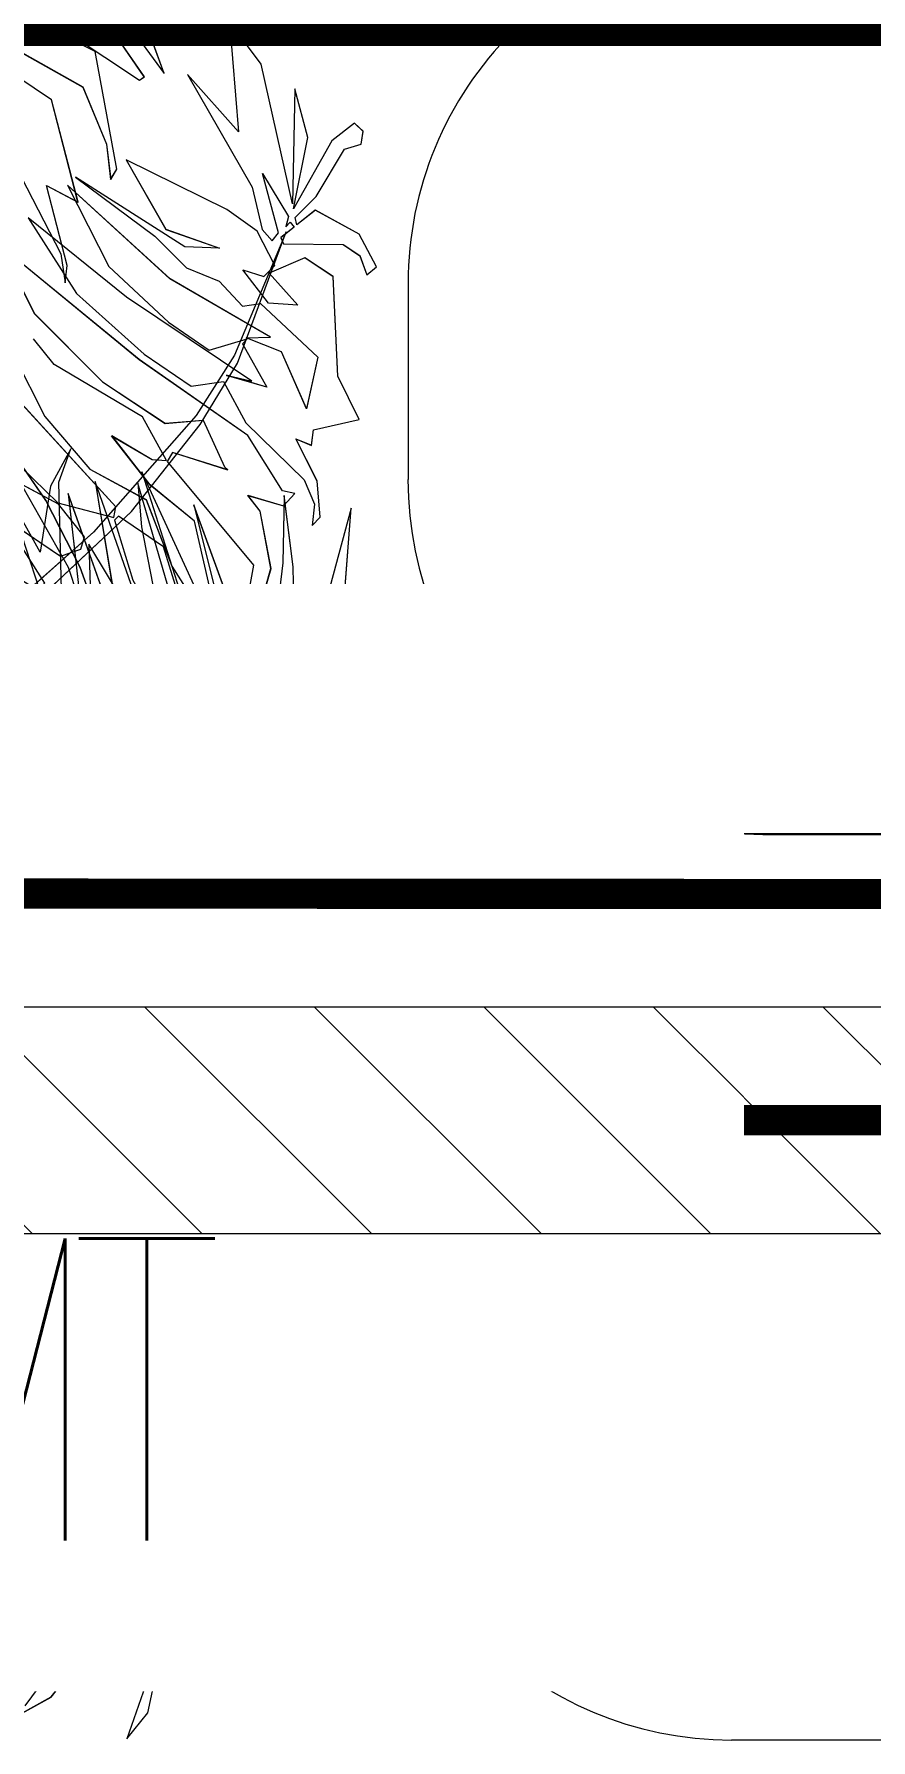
# Model space of a CAD drawing. Header units: millimetres. Extents: x -81374 to 485233, y -39075 to 157313.
# Drawn here: x 43591 to 44145, y 517 to 1646 of the extents above; entities that cross this region are included whole.
import ezdxf
from ezdxf.enums import TextEntityAlignment as Align

# ---------------------------------------------------------------- set-up
doc = ezdxf.new("R2010")
doc.units = ezdxf.units.MM
doc.linetypes.add('CENTER', pattern=[2, 1.25, -0.25, 0.25, -0.25])
doc.linetypes.add('HIDDEN', pattern=[0.375, 0.25, -0.125])
doc.layers.add('CB-AC CABLE TRAY', color=213, linetype='Continuous', lineweight=15)
doc.layers.add('G-IMPT', color=8, linetype='Continuous', lineweight=5)
for name, color, linetype in [('CEN', 252, 'CENTER'), ('CET color Black or White', 7, 'Continuous'), ('M-HVAC VRV PIPE', 152, 'Continuous'), ('M-HVAC-TEXT', 7, 'Continuous')]:
    doc.layers.add(name, color=color, linetype=linetype)
doc.styles.add('romans', font='stylu.ttf', dxfattribs={"height": 125})
doc.styles.get("Standard").update_dxf_attribs({"font": 'arial.ttf'})

# ---------------------------------------------------------------- blocks, each defined once
blk = doc.blocks.new('floor plan 1')
at = {"layer": 'G-IMPT', "color": 8, "ltscale": 500}
for p, q in [((14118.6, -39592.3), (12788.4, -39592.3)), ((14504.8, -39632.8), (14518.7, -39593)), ((14518.7, -39593), (14504.8, -39610.2)), ((14599.3, -39603.9), (14568.8, -39620.7)), ((14504.8, -39610.2), (14496, -39651.3)), ((14568.8, -39620.7), (14540.6, -39656.3)), ((14558.5, -39652.5), (14586.4, -39614.9)), ((14559.1, -39699.3), (14588.8, -39624.6)), ((14588.8, -39624.6), (14570.6, -39637.6)), ((14511.5, -39656.4), (14504.8, -39632.8)), ((14544, -39632.4), (14515.3, -39669.7)), ((14540.6, -39656.3), (14544, -39632.4)), ((14570.6, -39637.6), (14553.2, -39673.5)), ((14408.9, -39695.7), (14429.7, -39645.7)), ((14429.7, -39645.7), (14412.4, -39674.4)), ((14472.1, -39672.5), (14450.3, -39654.8)), ((14450.3, -39654.8), (14451.3, -39663.7)), ((14496, -39651.3), (14475.3, -39674.9)), ((14514, -39651.7), (14511.5, -39656.4)), ((14515.3, -39669.7), (14514, -39651.7)), ((14553.2, -39673.5), (14558.5, -39652.5)), ((14362.3, -39660.1), (14348.8, -39684.8)), ((14371, -39699.9), (14362.3, -39660.1)), ((14451.3, -39663.7), (14462.3, -39677.9)), ((14412.4, -39674.4), (14395.3, -39723.9)), ((14475.3, -39674.9), (14472.1, -39672.5)), ((14472.1, -39672.5), (14472.1, -39672.5)), ((14586.7, -39673.4), (14575.6, -39678.2)), ((14348.8, -39684.8), (14357.3, -39713.1)), ((14452.7, -39684.1), (14426.8, -39722.3)), ((14462.3, -39677.9), (14452.7, -39684.1)), ((14575.6, -39678.2), (14559.1, -39699.3)), ((14628.9, -39678), (14570, -39762.3)), ((14366, -39708.4), (14371, -39699.9)), ((14414.2, -39722.2), (14408.9, -39695.7)), ((14386, -39726.9), (14366, -39708.4)), ((14357.3, -39713.1), (14375.4, -39735.6)), ((14426.8, -39722.3), (14414.2, -39722.2)), ((14574.2, -39759.2), (14519.7, -39715.1)), ((14519.7, -39715.1), (14566.4, -39758.5)), ((14395.3, -39723.9), (14386, -39726.9)), ((14405.9, -39745.2), (14391.8, -39732.3)), ((14391.8, -39732.3), (14403.8, -39733.7)), ((14403.8, -39733.7), (14412.9, -39747.1)), ((14568.5, -39729), (14608, -39743.3)), ((14659.2, -39741.9), (14568.5, -39729)), ((14568.5, -39729), (14568.5, -39729)), ((14325.6, -39741.3), (14330.8, -39746.8)), ((14397.7, -39744.9), (14325.6, -39741.3)), ((14325.6, -39741.3), (14325.6, -39741.3)), ((14352.4, -39752.8), (14397.7, -39744.9)), ((14375.4, -39735.6), (14403.8, -39746.7)), ((14389.4, -39767.8), (14405.9, -39745.2)), ((14417.3, -39745.9), (14415.9, -39734.8)), ((14415.9, -39734.8), (14428.6, -39735.9)), ((14428.6, -39735.9), (14430.3, -39749.2)), ((14435.4, -39748.2), (14438.5, -39736.8)), ((14438.5, -39736.8), (14443.6, -39737.2)), ((14443.6, -39737.2), (14446.9, -39750.7)), ((14446.9, -39750.7), (14460.2, -39736.8)), ((14460.2, -39736.8), (14466.3, -39736.3)), ((14466.3, -39736.3), (14464.9, -39751.8)), ((14468.1, -39753), (14483.4, -39734.1)), ((14483.4, -39734.1), (14484.1, -39751.2)), ((14566.2, -39738.9), (14550.2, -39759.8)), ((14552.2, -39763.6), (14566.2, -39738.9)), ((14330.8, -39746.8), (14352.4, -39752.8)), ((14403.8, -39746.7), (14337.6, -39784.5)), ((14411, -39749.6), (14389.4, -39767.8)), ((14406.9, -39771), (14415.1, -39750.5)), ((14432.5, -39749.9), (14407.9, -39775.3)), ((14415.1, -39750.5), (14411, -39749.6)), ((14412.9, -39747.1), (14417.3, -39745.9)), ((14430.3, -39749.2), (14435.4, -39748.2)), ((14434.1, -39758.4), (14432.5, -39749.9)), ((14442.2, -39749.8), (14440, -39758.5)), ((14446, -39749.8), (14442.2, -39749.8)), ((14442.8, -39758.6), (14446, -39749.8)), ((14455, -39748.1), (14453.1, -39758.9)), ((14465.8, -39752.7), (14455, -39748.1)), ((14464.9, -39751.8), (14468.1, -39753)), ((14467.8, -39759.3), (14465.8, -39752.7)), ((14484.1, -39751.2), (14467.8, -39759.3)), ((14475.9, -39754), (14540.3, -39759.3)), ((14566.4, -39758.5), (14475.9, -39754)), ((14475.9, -39754), (14475.9, -39754)), ((14600.9, -39747.6), (14577.7, -39762.3)), ((14440, -39758.5), (14434.1, -39758.4)), ((14453.1, -39758.9), (14442.8, -39758.6)), ((14524.1, -39800.6), (14546.1, -39761.6)), ((14544.8, -39761.2), (14535.8, -39780.4)), ((14540.3, -39759.3), (14575.9, -39766.7)), ((14550.2, -39759.8), (14544.8, -39761.2)), ((14546.1, -39761.6), (14550.6, -39759.8)), ((14550.6, -39759.8), (14550.3, -39769.4)), ((14550.3, -39769.4), (14556.6, -39763.3)), ((14556.6, -39763.3), (14552.2, -39763.6)), ((14570, -39762.3), (14579.9, -39782)), ((14626.5, -39767.6), (14574.2, -39759.2)), ((14575.9, -39766.7), (14624.8, -39807.8)), ((14577.7, -39762.3), (14634.8, -39764.9)), ((14577.7, -39762.3), (14577.7, -39762.3)), ((14355.9, -39825.2), (14406.9, -39771)), ((14407.9, -39775.3), (14396.4, -39820.7)), ((14431.5, -39897.9), (14474, -39773.4)), ((14449.8, -39777.8), (14431.5, -39897.9)), ((14437.2, -39779.5), (14449.8, -39777.8)), ((14474, -39773.4), (14463.2, -39827.6)), ((14554.7, -39821.2), (14561.7, -39769.6)), ((14561.7, -39769.6), (14557, -39788.8)), ((14579.9, -39782), (14584.2, -39768.5)), ((14337.6, -39784.5), (14306.7, -39810.6)), ((14417, -39800.9), (14426, -39780.4)), ((14434.6, -39779.7), (14417.1, -39826)), ((14426, -39780.4), (14434.6, -39779.7)), ((14439.9, -39811.8), (14437.2, -39779.5)), ((14524.9, -39789.9), (14524.1, -39800.6)), ((14535.8, -39780.4), (14524.9, -39789.9)), ((14524.9, -39789.9), (14524.9, -39789.9)), ((14557, -39788.8), (14548.4, -39799.8)), ((14579.9, -39782), (14579.9, -39782)), ((14302.6, -39817.4), (14363.7, -39801.8)), ((14363.7, -39801.8), (14346.3, -39827.8)), ((14401, -39874.5), (14417, -39800.9)), ((14513.6, -39799.7), (14506.5, -39805.9)), ((14508.7, -39825.1), (14513.6, -39799.7)), ((14548.4, -39799.8), (14538.2, -39835.7)), ((14306.7, -39810.6), (14302.6, -39817.4)), ((14423.8, -39845.5), (14439.9, -39811.8)), ((14506.5, -39805.9), (14496.7, -39844.3)), ((14506.5, -39805.9), (14506.5, -39805.9)), ((14302.6, -39817.4), (14302.6, -39817.4)), ((14396.4, -39820.7), (14401, -39874.5)), ((14475.9, -39828.5), (14485.5, -39824.1)), ((14485.5, -39824.1), (14480, -39872.7)), ((14538.2, -39835.7), (14554.7, -39821.2)), ((14338, -39857.4), (14355.9, -39825.2)), ((14346.3, -39827.8), (14338, -39857.4)), ((14353.5, -39957.3), (14353.5, -39827.2)), ((14417.1, -39826), (14417.7, -39874.9)), ((14463.2, -39827.6), (14455.6, -39836.6)), ((14455.6, -39836.6), (14462.7, -39834.1)), ((14457.4, -39909.5), (14475.9, -39828.5)), ((14462.7, -39834.1), (14457.4, -39909.5)), ((14496.7, -39844.3), (14508.7, -39825.1)), ((14422.6, -39902.7), (14423.8, -39845.5)), ((14549.1, -39846.7), (14523, -39860.5)), ((14538.2, -39835.7), (14538.2, -39835.7)), ((14539.1, -39873.5), (14549.1, -39846.7)), ((14507.1, -39866.2), (14485.7, -39914)), ((14489.8, -39871), (14507.1, -39866.2)), ((14523, -39860.5), (14521.6, -39888.1)), ((14523, -39860.5), (14523, -39860.5)), ((14576.4, -39859.2), (14546.1, -39882.9)), ((14579.1, -39880.6), (14576.4, -39859.2)), ((14417.7, -39874.9), (14422.6, -39902.7)), ((14478.8, -39872.8), (14463.5, -39887.9)), ((14463.5, -39887.9), (14479.7, -39875.1)), ((14474.2, -39922.5), (14489.8, -39871)), ((14479.7, -39875.1), (14476.3, -39904.5)), ((14480, -39872.7), (14478.8, -39872.8)), ((14521.6, -39888.1), (14539.1, -39873.5)), ((14562.7, -39902.3), (14579.1, -39880.6)), ((14546.1, -39882.9), (14536.9, -39902.8)), ((14536.9, -39902.8), (14562.7, -39902.3)), ((14536.9, -39902.8), (14536.9, -39902.8)), ((14476.3, -39904.5), (14443.5, -39977.7)), ((14469.6, -39932.9), (14497, -39905.4)), ((14485.7, -39914), (14469.6, -39932.9)), ((14497, -39905.4), (14513.9, -39914)), ((14513.9, -39914), (14503, -39920.9)), ((14443.5, -39977.7), (14474.2, -39922.5)), ((14503, -39920.9), (14517.7, -39920.5)), ((14517.7, -39920.5), (14519.9, -39926.5)), ((14524.8, -39939.4), (14525.7, -39919.2)), ((14525.7, -39919.2), (14554.2, -39927.6)), ((14554.2, -39927.6), (14579.9, -39925.5)), ((14579.9, -39925.5), (14565.5, -39948.5)), ((14519.9, -39926.5), (14519.9, -39926.5)), ((14519.9, -39926.5), (14524.8, -39939.4)), ((14565.5, -39948.5), (14541.4, -39952.9)), ((14541.4, -39952.9), (14552.7, -39957.5)), ((14558.3, -39957.8), (14546.5, -39975.8)), ((14546.5, -39975.8), (14572.4, -39958.6)), ((14552.7, -39957.5), (14558.3, -39957.8)), ((14572.4, -39958.6), (14566, -39968.6)), ((14566, -39968.6), (14576.8, -39958.8)), ((14576.8, -39958.8), (14589.1, -39959.4)), ((14585.1, -39989), (14559.8, -40031.8)), ((14584.4, -40003.1), (14550.1, -40071.2)), ((14559.8, -40031.8), (14540.1, -40077.4)), ((14550.1, -40071.2), (14529.9, -40144.5)), ((14573.4, -40067.3), (14561.4, -40093.2)), ((14564.8, -40154.1), (14573.4, -40067.3)), ((14478.2, -40076.2), (14463.2, -40129.3)), ((14475.3, -40131.6), (14478.2, -40076.2)), ((14523.1, -40078), (14508.2, -40104.7)), ((14512, -40136), (14523.1, -40078)), ((14540.1, -40077.4), (14526.3, -40125.2)), ((14545.6, -40080.9), (14529.1, -40148.2)), ((14549.5, -40094.4), (14545.6, -40080.9)), ((14488, -40110.4), (14479.9, -40090.4)), ((14479.9, -40090.4), (14482.5, -40105.6)), ((14546.7, -40193.1), (14549.5, -40094.4)), ((14561.4, -40093.2), (14549.4, -40153.9)), ((14561.4, -40093.2), (14561.4, -40093.2)), ((14591.6, -40091.9), (14579.1, -40228.9)), ((14436.9, -40105.4), (14429.1, -40118.1)), ((14454.5, -40121.4), (14436.9, -40105.4)), ((14459.7, -40100.5), (14454.5, -40121.4)), ((14463.2, -40129.3), (14459.7, -40100.5)), ((14482.5, -40105.6), (14475.3, -40131.6)), ((14508.2, -40104.7), (14497.4, -40149.1)), ((14508.2, -40104.7), (14508.2, -40104.7)), ((14386.8, -40111.6), (14381.1, -40144.3)), ((14385.6, -40174.5), (14386.8, -40111.6)), ((14386.8, -40111.6), (14386.8, -40111.6)), ((14503.7, -40196.9), (14488, -40110.4)), ((14560.8, -40110.7), (14554.9, -40128.7)), ((14572.5, -40107.7), (14560.8, -40110.7)), ((14587.6, -40109.3), (14572.5, -40107.7)), ((14429.1, -40118.1), (14409.7, -40180.1)), ((14432.6, -40161.4), (14446.6, -40125.7)), ((14452.9, -40128.5), (14444.9, -40162.3)), ((14446.6, -40125.7), (14452.9, -40128.5)), ((14526.3, -40125.2), (14518.6, -40174.3)), ((14526.3, -40125.2), (14526.3, -40125.2)), ((14554.9, -40128.7), (14563.2, -40142.2)), ((14554.9, -40128.7), (14554.9, -40128.7)), ((14527, -40231.6), (14512, -40136)), ((14381.1, -40144.3), (14383.4, -40206.7)), ((14497.4, -40149.1), (14507.6, -40213.7)), ((14529.9, -40144.5), (14524.2, -40220.6)), ((14533.9, -40147.2), (14527.1, -40162.2)), ((14529.1, -40148.2), (14530.8, -40213.5)), ((14529.1, -40148.2), (14529.1, -40148.2)), ((14529.9, -40144.5), (14529.9, -40144.5)), ((14559.1, -40233.7), (14533.9, -40147.2)), ((14549.2, -40146.7), (14545.6, -40157.3)), ((14568, -40162.7), (14549.2, -40146.7)), ((14563.2, -40142.2), (14580.4, -40145.5)), ((14445.7, -40201.7), (14432.6, -40161.4)), ((14444.9, -40162.3), (14448.8, -40206.1)), ((14527.1, -40162.2), (14545.1, -40252)), ((14527.1, -40162.2), (14527.1, -40162.2)), ((14545.6, -40157.3), (14555.6, -40159.3)), ((14545.6, -40157.3), (14545.6, -40157.3)), ((14549.4, -40153.9), (14553.6, -40217)), ((14555.6, -40159.3), (14587.9, -40269.2)), ((14567.7, -40196.6), (14564.8, -40154.1)), ((14611.2, -40260.2), (14568, -40162.7)), ((14419, -40246.9), (14385.6, -40174.5)), ((14518.6, -40174.3), (14517.1, -40224.1)), ((14354.5, -40202.6), (14345.3, -40174.9)), ((14345.3, -40174.9), (14349.3, -40218.6)), ((14409.7, -40180.1), (14412.6, -40217)), ((14409.7, -40180.1), (14409.7, -40180.1)), ((14484.3, -40205.5), (14478.4, -40176.7)), ((14478.4, -40176.7), (14489.2, -40197.1)), ((14097.7, -40191.9), (12767.5, -40191.9)), ((12788.4, -40192.2), (14118.6, -40192.2)), ((14468.1, -40236.7), (14465.7, -40197)), ((14465.7, -40197), (14468.3, -40208.6)), ((14489.2, -40197.1), (14498.8, -40235.5)), ((14498.8, -40235.5), (14503.7, -40196.9)), ((14540.9, -40233.1), (14546.7, -40193.1)), ((14563.3, -40229.8), (14567.7, -40196.6)), ((14579.1, -40228.9), (14598.1, -40195.3)), ((14412.7, -40251), (14354.5, -40202.6)), ((14383.4, -40206.7), (14416.9, -40250.2)), ((14452, -40238.9), (14445.7, -40201.7)), ((14448.8, -40206.1), (14462.8, -40240.3)), ((14481.1, -40237.4), (14484.3, -40205.5)), ((14349.3, -40218.6), (14393.9, -40254.9)), ((14349.3, -40218.6), (14349.3, -40218.6)), ((14412.6, -40217), (14433.8, -40244.2)), ((14468.3, -40208.6), (14481.1, -40237.4)), ((14493.1, -40214.5), (14489.6, -40235.8)), ((14510.5, -40237.3), (14493.1, -40214.5)), ((14493.1, -40214.5), (14493.1, -40214.5)), ((14507.6, -40213.7), (14527, -40231.6)), ((14530.8, -40213.5), (14540.9, -40233.1)), ((14553.6, -40217), (14563.3, -40229.8)), ((14517.1, -40224.1), (14521.9, -40273.5)), ((14524.2, -40220.6), (14533.6, -40296.3)), ((14554, -40224.6), (14537.2, -40232.9)), ((14765.1, -40221.6), (14545.4, -40232.8)), ((14566.3, -40231.8), (14554, -40224.6)), ((14579.1, -40228.9), (14579.1, -40228.9)), ((14433.8, -40244.2), (14435.3, -40238.7)), ((14435.3, -40238.7), (14447.4, -40241.7)), ((14447.4, -40241.7), (14447.8, -40282)), ((14448.4, -40241.1), (14452, -40238.9)), ((14458.2, -40268.2), (14448.4, -40241.1)), ((14462.8, -40240.3), (14468.1, -40236.7)), ((14464.3, -40238.6), (14468.4, -40277.3)), ((14484.3, -40268.1), (14464.3, -40238.6)), ((14464.3, -40238.6), (14464.3, -40238.6)), ((14481.7, -40240.1), (14485.9, -40271.4)), ((14500.6, -40262.4), (14481.7, -40240.1)), ((14481.7, -40240.1), (14481.7, -40240.1)), ((14489.6, -40235.8), (14506.5, -40276.9)), ((14497.3, -40237.1), (14504.9, -40269.1)), ((14520.9, -40261.9), (14497.3, -40237.1)), ((14497.3, -40237.1), (14497.3, -40237.1)), ((14533, -40254.4), (14510.5, -40237.3)), ((14526, -40232.6), (14530.3, -40276.4)), ((14543.7, -40264.8), (14526, -40232.6)), ((14526, -40232.6), (14526, -40232.6)), ((14537.2, -40232.9), (14532, -40240.5)), ((14532, -40240.5), (14532.6, -40251.8)), ((14532, -40240.5), (14532, -40240.5)), ((14568, -40280), (14541.6, -40233.6)), ((14541.6, -40233.6), (14548.5, -40282.5)), ((14545.4, -40232.8), (14720.2, -40233.8)), ((14545.4, -40232.8), (14545.4, -40232.8)), ((14594.9, -40334.2), (14559.1, -40233.7)), ((14563.8, -40232.6), (14560.3, -40234.5)), ((14560.3, -40234.5), (14570.8, -40274.8)), ((14560.3, -40234.5), (14560.3, -40234.5)), ((14587.1, -40271.7), (14563.8, -40232.6)), ((14575.5, -40250), (14566.3, -40231.8)), ((14370.4, -40407.8), (14412.7, -40251)), ((14419.1, -40251.3), (14407.2, -40291.7)), ((14416.9, -40250.2), (14419, -40246.9)), ((14426.4, -40281.9), (14419.1, -40251.3)), ((14437, -40249.9), (14429.7, -40287)), ((14441.4, -40277.4), (14437, -40249.9)), ((14467.5, -40244.2), (14463.2, -40281.9)), ((14480.2, -40298.8), (14467.5, -40244.2)), ((14467.5, -40244.2), (14467.5, -40244.2)), ((14532.6, -40251.8), (14539, -40266.9)), ((14545.1, -40252), (14566.3, -40305.2)), ((14575.2, -40262.4), (14575.5, -40250)), ((14384, -40258.1), (14351.1, -40284.4)), ((14368.8, -40279.4), (14400.9, -40260.7)), ((14405.6, -40264.5), (14374.5, -40353.2)), ((14393.9, -40254.9), (14384, -40258.1)), ((14400.9, -40260.7), (14405.6, -40264.5)), ((14525.3, -40337.9), (14500.6, -40262.4)), ((14550.5, -40354.7), (14520.9, -40261.9)), ((14525.9, -40266.9), (14533, -40254.4)), ((14548.5, -40282.5), (14543.7, -40264.8)), ((14569.8, -40269.1), (14575.2, -40262.4)), ((14464.7, -40306.6), (14458.2, -40268.2)), ((14509.1, -40395.5), (14484.3, -40268.1)), ((14485.9, -40271.4), (14539.8, -40425.5)), ((14504.9, -40269.1), (14557.7, -40417.4)), ((14521.9, -40273.5), (14532.8, -40322)), ((14554.6, -40306.5), (14525.9, -40266.9)), ((14539, -40266.9), (14553.8, -40276.6)), ((14553.8, -40276.6), (14569.8, -40269.1)), ((14570.8, -40274.8), (14591.7, -40324.8)), ((14351.1, -40284.4), (14372.1, -40289)), ((14372.1, -40289), (14368.8, -40279.4)), ((14415.6, -40371.6), (14426.4, -40281.9)), ((14429.7, -40287), (14474.5, -40409.9)), ((14429.7, -40287), (14429.7, -40287)), ((14474.5, -40409.9), (14441.4, -40277.4)), ((14447.8, -40282), (14460, -40326)), ((14463.2, -40281.9), (14477.3, -40327.1)), ((14468.4, -40277.3), (14511.5, -40424.4)), ((14506.5, -40276.9), (14518.5, -40341.8)), ((14530.3, -40276.4), (14562, -40353.6)), ((14576.9, -40354.3), (14568, -40280)), ((14407.2, -40291.7), (14408.7, -40369)), ((14407.2, -40291.7), (14407.2, -40291.7)), ((14533.6, -40296.3), (14557.5, -40368.6)), ((14561.5, -40296.1), (14557.8, -40317.1)), ((14575.9, -40292.4), (14561.5, -40296.1)), ((14561.5, -40296.1), (14561.5, -40296.1)), ((14590.9, -40294), (14575.9, -40292.4)), ((14477.9, -40334.8), (14464.7, -40306.6)), ((14501.7, -40336.9), (14480.2, -40298.8)), ((14573, -40356.8), (14554.6, -40306.5)), ((14566.3, -40305.2), (14594.1, -40338.4)), ((14477.3, -40327.1), (14455.5, -40318.4)), ((14455.5, -40318.4), (14474.1, -40399.3)), ((14617.5, -40310.1), (14515.6, -40405.6)), ((14540.8, -40391.9), (14629.7, -40313)), ((14557.8, -40317.1), (14568.7, -40327.7)), ((14442, -40331.3), (14432.9, -40334.5)), ((14434.9, -40370.1), (14442, -40331.3)), ((14460, -40326), (14508.8, -40432)), ((14532.8, -40322), (14549.7, -40368.7)), ((14543.9, -40384.1), (14542.1, -40329.2)), ((14542.1, -40329.2), (14573, -40356.8)), ((14568.7, -40327.7), (14584.1, -40329.8)), ((14432.9, -40334.5), (14423.4, -40368)), ((14473.3, -40344.7), (14482.6, -40343.9)), ((14508.8, -40432), (14477.9, -40334.8)), ((14482.6, -40343.9), (14494.5, -40382.2)), ((14512.4, -40341.2), (14501.7, -40336.9)), ((14504.5, -40341.9), (14512.4, -40341.2)), ((14514.9, -40360.3), (14504.5, -40341.9)), ((14518.5, -40341.8), (14543.9, -40384.1)), ((14539.8, -40425.5), (14525.3, -40337.9)), ((14374.5, -40353.2), (14370.4, -40407.8)), ((14488.9, -40369.4), (14473.3, -40344.7)), ((14557.7, -40417.4), (14550.5, -40354.7)), ((14562, -40353.6), (14563.7, -40425)), ((14577.2, -40353.2), (14573, -40358.3)), ((14597, -40416), (14576.9, -40354.3)), ((14614.6, -40377.2), (14577.2, -40353.2)), ((14527, -40400), (14514.9, -40360.3)), ((14573, -40358.3), (14596.9, -40395.7)), ((14408.7, -40369), (14414.7, -40416.1)), ((14414.7, -40416.1), (14415.6, -40371.6)), ((14423.4, -40368), (14430.6, -40405.9)), ((14492, -40438.7), (14434.9, -40370.1)), ((14506, -40413.5), (14488.9, -40369.4)), ((14562.7, -40376), (14549.2, -40380.8)), ((14549.7, -40368.7), (14572.4, -40413)), ((14557.5, -40368.6), (14595, -40434.9)), ((14614.5, -40411.1), (14562.7, -40376)), ((14494.5, -40382.2), (14524.3, -40402.7)), ((14549.2, -40380.8), (14546.8, -40388.9)), ((14546.8, -40388.9), (14564.1, -40410.6)), ((14546.8, -40388.9), (14546.8, -40388.9)), ((14569.4, -40422.4), (14576.1, -40378.8)), ((14576.1, -40378.8), (14597, -40416)), ((14396.2, -40396.5), (14390.9, -40402)), ((14394.5, -40410.5), (14396.2, -40396.5)), ((14472.9, -40469.3), (14540.8, -40391.9)), ((14474.1, -40399.3), (14503.4, -40423.2)), ((14511.5, -40424.4), (14509.1, -40395.5)), ((14524.3, -40402.7), (14527, -40400)), ((14390.9, -40402), (14392.8, -40425.8)), ((14401.5, -40426.6), (14394.5, -40410.5)), ((14415.1, -40409.5), (14407.5, -40417.5)), ((14438.7, -40416.3), (14415.1, -40409.5)), ((14430.6, -40405.9), (14438.7, -40416.3)), ((14515.6, -40405.6), (14470.3, -40463.2)), ((14527.3, -40401.8), (14526.1, -40408.8)), ((14526.1, -40408.8), (14609.3, -40499.7)), ((14564.5, -40411.4), (14527.3, -40401.8)), ((14564.1, -40410.6), (14608.6, -40434.4)), ((14597.1, -40443.2), (14564.5, -40411.4)), ((14407.5, -40417.5), (14415.8, -40419.3)), ((14407.5, -40417.5), (14407.5, -40417.5)), ((14415.8, -40419.3), (14438.6, -40456)), ((14543.2, -40433.7), (14506, -40413.5)), ((14555.8, -40447.1), (14569.4, -40422.4)), ((14572.4, -40413), (14600.4, -40454.1)), ((14332.6, -40556.9), (14332.6, -40426.9)), ((14392.8, -40425.8), (14407, -40453.7)), ((14440.1, -40464.3), (14401.5, -40426.6)), ((14454.2, -40435.2), (14451.9, -40433.1)), ((14451.9, -40433.1), (14488.5, -40444.7)), ((14503.4, -40423.2), (14528.9, -40455.8)), ((14573, -40468.6), (14543.2, -40433.7)), ((14563.7, -40425), (14555.8, -40447.1)), ((14468.2, -40466.2), (14454.2, -40435.2)), ((14488.5, -40444.7), (14492, -40438.7)), ((14502, -40440.1), (14492.6, -40439.4)), ((14492.6, -40439.4), (14508.4, -40468.4)), ((14528.9, -40455.8), (14502, -40440.1)), ((14396.5, -40449.4), (14395.3, -40459.7)), ((14407, -40453.7), (14396.5, -40449.4)), ((14438.6, -40456), (14510.7, -40506.2)), ((14395.3, -40459.7), (14364.9, -40466.5)), ((14364.9, -40466.5), (14379.1, -40495.2)), ((14364.9, -40466.5), (14364.9, -40466.5)), ((14454.9, -40491.8), (14440.1, -40464.3)), ((14470.3, -40463.2), (14445.5, -40503.8)), ((14493.4, -40464), (14468.2, -40466.2)), ((14534.8, -40491.6), (14493.4, -40464)), ((14392.4, -40507.9), (14399.9, -40473.7)), ((14399.9, -40473.7), (14416.4, -40511.4)), ((14447.6, -40509.2), (14472.9, -40469.3)), ((14508.4, -40468.4), (14566.9, -40503.1)), ((14593.2, -40508.4), (14573, -40468.6)), ((14442.2, -40516.8), (14426.1, -40488)), ((14426.1, -40488), (14452.9, -40495.8)), ((14476.3, -40488.7), (14454.9, -40491.8)), ((14507.4, -40509.9), (14476.3, -40488.7)), ((14379.1, -40495.2), (14382.2, -40561.1)), ((14452.9, -40495.8), (14436, -40491.9)), ((14436, -40491.9), (14519.1, -40547.6)), ((14579.9, -40536.6), (14534.8, -40491.6)), ((14430.4, -40543.4), (14392.4, -40507.9)), ((14445.5, -40503.8), (14413.3, -40590.8)), ((14413.3, -40590.8), (14447.6, -40509.2)), ((14416.4, -40511.4), (14439.9, -40520.6)), ((14464.2, -40512.5), (14439.1, -40520)), ((14491.3, -40531), (14464.2, -40512.5)), ((14552.2, -40550.1), (14507.4, -40509.9)), ((14510.7, -40506.2), (14589.9, -40571.2)), ((14566.9, -40503.1), (14580.6, -40520.1)), ((14439.9, -40520.6), (14423.8, -40521.2)), ((14423.8, -40521.2), (14490.3, -40559.8)), ((14439.1, -40520), (14442.2, -40516.8)), ((14530.6, -40567.9), (14491.3, -40531)), ((14424.5, -40563.5), (14405.7, -40542.3)), ((14405.7, -40542.3), (14425.1, -40543.6)), ((14425.1, -40543.6), (14442.1, -40565.6)), ((14442.3, -40541.6), (14430.4, -40543.4)), ((14457.6, -40558.2), (14442.3, -40541.6)), ((14608.2, -40592.7), (14579.9, -40536.6)), ((14479.4, -40567), (14457.6, -40558.2)), ((14519.1, -40547.6), (14584.2, -40600.2)), ((14584.2, -40600.2), (14552.2, -40550.1)), ((14559.7, -40557.1), (14558.3, -40568.5)), ((14562.4, -40576.3), (14559.7, -40557.1)), ((14559.7, -40557.1), (14559.7, -40557.1)), ((14360, -40562.4), (14353.6, -40567.7)), ((14353.6, -40567.7), (14365.1, -40589.4)), ((14353.6, -40567.7), (14353.6, -40567.7)), ((14364.5, -40575), (14360, -40562.4)), ((14382.2, -40561.1), (14400.9, -40573.7)), ((14400.9, -40573.7), (14424.5, -40563.5)), ((14428.2, -40561.3), (14420.8, -40568.5)), ((14420.8, -40568.5), (14432.6, -40591.2)), ((14442.1, -40565.6), (14428.2, -40561.3)), ((14500.3, -40587.9), (14479.4, -40567)), ((14490.3, -40559.8), (14558.1, -40621.8)), ((14558.1, -40621.8), (14530.6, -40567.9)), ((14558.3, -40568.5), (14571.9, -40621.6)), ((14375.5, -40582.5), (14364.5, -40575)), ((14493, -40592.5), (14457.4, -40580.1)), ((14457.4, -40580.1), (14480.4, -40581)), ((14480.4, -40581), (14552.7, -40627.1)), ((14588.7, -40627.2), (14562.4, -40576.3)), ((14365.1, -40589.4), (14394.1, -40605.1)), ((14415.1, -40582.9), (14375.5, -40582.5)), ((14408, -40594), (14416.9, -40586.9)), ((14416.9, -40586.9), (14415.1, -40582.9)), ((14422.5, -40584.8), (14418.5, -40590.2)), ((14418.5, -40590.2), (14429, -40629.5)), ((14429.1, -40592.4), (14422.5, -40584.8)), ((14432.6, -40591.2), (14452.5, -40605.7)), ((14552.7, -40627.1), (14500.3, -40587.9)), ((14407.3, -40600.4), (14393.5, -40614.2)), ((14394.1, -40605.1), (14406.3, -40595.4)), ((14406.3, -40595.4), (14407.3, -40600.4)), ((14410.6, -40597.2), (14408, -40594)), ((14413.5, -40594.2), (14410.6, -40597.2)), ((14411.7, -40601), (14413.5, -40594.2)), ((14429, -40629.5), (14411.7, -40601)), ((14435.9, -40620.4), (14429.1, -40592.4)), ((14519.2, -40638.6), (14493, -40592.5)), ((14393.5, -40614.2), (14374.8, -40645.5)), ((14383.2, -40651.1), (14408.5, -40606.1)), ((14408.5, -40606.1), (14398.9, -40653.4)), ((14407.6, -40685.6), (14409.1, -40609.5)), ((14409.1, -40609.5), (14429.9, -40701.8)), ((14452.5, -40605.7), (14519.2, -40638.6)), ((14571.9, -40621.6), (14551.2, -40610.4)), ((14551.2, -40610.4), (14568.6, -40678.3)), ((14478.6, -40695), (14435.9, -40620.4)), ((14529.5, -40625.6), (14525.4, -40632.3)), ((14532.3, -40649), (14529.5, -40625.6)), ((14525.4, -40632.3), (14539.8, -40710.2)), ((14363.7, -40648.8), (14362.4, -40657.4)), ((14374.8, -40645.5), (14363.7, -40648.8)), ((14362.4, -40657.4), (14368.1, -40662.8)), ((14368.1, -40662.8), (14383.2, -40651.1)), ((14398.9, -40653.4), (14407.6, -40685.6)), ((14450.9, -40729.8), (14444.8, -40657)), ((14444.8, -40657), (14478.6, -40695)), ((14547.9, -40686.7), (14532.3, -40649)), ((14568.6, -40678.3), (14603.9, -40701.8)), ((14510.3, -40691.3), (14507.3, -40693.4)), ((14507.3, -40693.4), (14533.4, -40731.4)), ((14579.3, -40736.9), (14510.3, -40691.3)), ((14607.3, -40720.1), (14547.9, -40686.7)), ((14429.9, -40701.8), (14450.9, -40729.8)), ((14494, -40695.7), (14509.5, -40737.6)), ((14520.8, -40732.1), (14494, -40695.7)), ((14494, -40695.7), (14494, -40695.7)), ((14539.8, -40710.2), (14594.2, -40737.1))]:
    blk.add_line(p, q, dxfattribs=at)
for centre, radius, start, end in [((14118.6, -39827.2), 235, 0, 90), ((14118.6, -39957.3), 234.9, 270, 0), ((14317, -40518.3), 500, 0, 90), ((14097.7, -40426.9), 235, 0, 90), ((14097.7, -40556.9), 234.9, 270, 0)]:
    blk.add_arc(centre, radius, start, end, dxfattribs=at)
for rotation, p in [(359.9992, (39680.6, -4989.6, 0)), (359.9992, (35886.7, -10139.3, 0)), (270.0008, (28873.3, -20643.5, 0)), (359.9992, (11975.3, -26935.4, 0)), (359.9992, (15267.6, -26935.4, 0)), (359.9992, (26686.3, -26987.7, 0)), (270.0008, (15861.1, -28615, 0)), (89.9992, (23697.8, -33300.6, 0)), (89.9992, (23597.9, -35337.7, 0)), (89.9992, (23597.9, -37388.3, 0)), (359.9992, (13750.4, -37781.5, 0)), (89.9992, (23697.8, -40746.8, 0)), (89.9992, (23597.8, -44302.5, 0)), (89.9992, (23597.8, -46399.1, 0)), (89.9992, (23697.8, -48339.8, 0)), (89.9992, (23697.8, -54280, 0)), (359.9992, (27418.1, -55702.4, 0)), (89.9992, (9671.9, -65856.5, 0)), (359.9992, (4684.1, -67403.4, 0)), (359.9992, (8737.2, -67403.4, 0))]:
    blk.add_attdef('PARTITIONTYPE', text='', height=200, rotation=rotation, dxfattribs=at).set_placement(p, align=Align.MIDDLE_CENTER)
blk = doc.blocks.new('*U163')
at = {"layer": 'CB-AC CABLE TRAY', "true_color": 0xa953a0}
h = blk.add_hatch(dxfattribs=at)
h.set_pattern_fill('ANSI31', color=215, scale=25)
h.set_pattern_definition([(45, (-901196.195, 1102758.81), (-56.1266008, 56.1266008), [])])
h.paths.add_polyline_path([(-88704.9, -150.4), (-88704.9, -0.4), (-85131.9, -0.4), (-85131.9, -150.4)])
at = {"layer": 'CB-AC CABLE TRAY', "color": 215, "true_color": 0xa953a0}
blk.add_lwpolyline([(-88704.9, -150.4), (-88704.9, -0.4), (-85131.9, -0.4), (-85131.9, -150.4)], close=True, dxfattribs=at)

msp = doc.modelspace()

# ---------------------------------------------------------------- linework, layer by layer
at = {"layer": 'CEN', "color": 11, "linetype": 'HIDDEN', "lineweight": 0, "ltscale": 1500, "const_width": 50}
msp.add_lwpolyline([(42934.6, 1663.5), (48662.8, 1663.5)], dxfattribs=at)
at = {"layer": 'CET color Black or White', "color": 8, "linetype": 'Continuous', "lineweight": 18}
for points in [[(43563.5, 1644.7), (43622.9, 1611.4), (43638.5, 1573.6), (43641.4, 1550.2), (43645.4, 1556.9), (43631, 1634.8), (43576.6, 1661.7)], [(43591.5, 1661.5), (43660.5, 1615.9), (43663.6, 1618), (43637.4, 1656)], [(43650, 1656.7), (43676.8, 1620.3), (43676.8, 1620.3), (43661.4, 1662.2)], [(43553.3, 1234.7), (43655.2, 1330.2), (43700.5, 1387.8), (43725.3, 1428.4), (43757.5, 1515.5), (43723.2, 1433.8), (43697.9, 1393.9), (43630, 1316.5), (43541.1, 1237.7)], [(43577.6, 1433), (43597.8, 1393.2), (43627.6, 1358.3), (43664.8, 1338.2), (43681.9, 1294), (43697.5, 1269.3), (43688.2, 1268.5), (43676.3, 1306.8), (43646.5, 1327.3), (43643.8, 1324.6), (43655.9, 1284.9), (43666.3, 1266.5), (43658.4, 1265.8), (43669.1, 1261.6), (43690.6, 1223.5), (43703.3, 1168.9), (43703.3, 1168.9), (43707.6, 1206.5), (43693.5, 1251.8), (43715.3, 1243), (43696.7, 1323.9), (43667.4, 1347.9), (43642, 1380.5), (43668.8, 1364.7), (43678.3, 1364), (43662.4, 1393), (43603.9, 1427.7), (43590.2, 1444.7)], [(43573.7, 1367.8), (43606.3, 1336), (43643.5, 1326.4), (43644.7, 1333.4), (43561.5, 1424.3)], [(43585.8, 913.6), (43611, 956.4), (43630.7, 1002.1), (43644.5, 1049.8), (43644.5, 1049.8), (43652.2, 1099), (43653.7, 1148.7), (43648.9, 1198.1), (43638, 1246.6), (43621.1, 1293.4), (43598.4, 1337.7), (43570.4, 1378.7)], [(43586.4, 927.7), (43620.7, 995.8), (43640.9, 1069.1), (43640.9, 1069.1), (43646.6, 1145.3), (43637.2, 1220.9), (43613.3, 1293.2), (43575.8, 1359.5)], [(43583.7, 1196.3), (43607, 1157.2), (43610.5, 1159.1), (43610.5, 1159.1), (43600, 1199.4), (43579.1, 1249.4)], [(43405.7, 1146.3), (43625.4, 1157.4), (43625.4, 1157.4), (43450.6, 1158.4)], [(43571.5, 528.5), (43602, 545.4), (43630.2, 580.9), (43626.9, 557), (43655.5, 594.3), (43656.8, 576.4), (43659.3, 581), (43666, 557.4), (43652.1, 517.6), (43666, 534.8), (43674.8, 575.9), (43695.5, 599.5), (43698.7, 597.1), (43698.8, 597.1), (43720.5, 579.4), (43719.5, 588.4), (43708.5, 602.5), (43718.1, 608.7), (43744, 646.9), (43756.6, 646.8), (43761.9, 620.3), (43741.1, 570.3), (43758.5, 599), (43775.5, 648.6), (43784.8, 651.5), (43804.8, 633), (43799.8, 624.5), (43808.5, 584.7), (43822, 609.4), (43813.5, 637.7), (43795.4, 660.2), (43767, 671.3), (43833.2, 709.1), (43864.2, 735.2), (43868.2, 742.1), (43868.2, 742.1), (43807.1, 726.4), (43824.5, 752.5), (43832.8, 782), (43814.9, 749.9), (43763.9, 695.7), (43755.7, 675.1), (43759.8, 674.2), (43781.4, 692.4), (43764.9, 669.9), (43779, 656.9), (43767, 658.3), (43757.9, 671.8), (43753.5, 670.6), (43754.9, 659.4), (43742.2, 660.5), (43740.5, 673.8), (43735.4, 672.8), (43732.3, 661.4), (43727.2, 661.8), (43723.9, 675.4), (43710.6, 661.4), (43704.5, 660.9), (43705.9, 676.4), (43702.7, 677.6), (43687.4, 658.8), (43686.7, 675.8), (43703, 683.9), (43705, 677.3), (43715.8, 672.7), (43717.7, 683.5), (43728, 683.2), (43724.8, 674.4), (43728.6, 674.4), (43730.8, 683.2), (43736.7, 683), (43738.3, 674.5), (43762.9, 699.9), (43774.4, 745.3), (43769.8, 799.1), (43753.8, 725.5), (43744.8, 705), (43736.2, 704.4), (43753.7, 750.7), (43753.1, 799.6), (43748.2, 827.4), (43747, 770.1), (43730.9, 736.4), (43733.6, 704.2), (43721, 702.4), (43739.3, 822.6), (43696.8, 698.1), (43707.6, 752.2), (43715.2, 761.2), (43708.1, 758.8), (43713.4, 834.2), (43694.9, 753.1), (43685.3, 748.7), (43690.8, 797.3), (43692, 797.5), (43707.3, 812.5), (43691.1, 799.8), (43694.5, 829.1), (43727.3, 902.3), (43696.6, 847.2), (43681, 795.6), (43663.7, 790.8), (43685.1, 838.6), (43701.2, 857.5), (43673.8, 830), (43656.9, 838.6), (43667.8, 845.5), (43653.1, 845.1), (43650.9, 851.2), (43650.9, 851.2), (43646, 864), (43645.1, 843.8), (43616.6, 852.2), (43590.9, 850.1), (43605.3, 873.1), (43629.4, 877.5), (43618.1, 882.2), (43612.5, 882.5), (43624.3, 900.4), (43598.4, 883.2), (43604.8, 893.2), (43594, 883.4), (43581.7, 884.1)], [(43544.3, 692.2), (43596.6, 683.8), (43651.1, 639.7), (43604.4, 683.1), (43694.9, 678.7), (43694.9, 678.7), (43630.5, 683.9), (43594.9, 691.3), (43546, 732.4)], [(43584.1, 598), (43595.2, 602.8), (43611.7, 623.9), (43582, 549.2), (43600.2, 562.2), (43617.6, 598.1), (43612.3, 577.1), (43584.4, 539.5)]]:
    msp.add_lwpolyline(points, dxfattribs=at)
for points in [[(43817.2, 1492.3), (43805.7, 1514), (43776.8, 1529.8), (43764.5, 1520), (43763.5, 1525), (43777.3, 1538.9), (43796, 1570.2), (43807.1, 1573.5), (43808.4, 1582.1), (43802.7, 1587.5), (43787.6, 1575.7), (43762.3, 1530.7), (43771.9, 1578), (43763.2, 1610.2), (43761.7, 1534.1), (43740.9, 1626.4), (43719.9, 1654.4), (43726, 1581.6), (43692.2, 1619.6), (43734.9, 1545), (43741.7, 1517), (43748.3, 1509.4), (43752.3, 1514.8), (43741.8, 1554.1), (43759.1, 1525.6), (43757.3, 1518.9), (43760.2, 1521.8), (43762.8, 1518.6), (43753.9, 1511.6), (43755.7, 1507.6), (43795.3, 1507.1), (43806.3, 1499.7), (43810.8, 1487), (43817.2, 1492.3)], [(43611.1, 1481.7), (43612.5, 1493.1), (43598.9, 1546.2), (43619.7, 1535), (43602.2, 1602.9), (43566.9, 1626.4), (43554.1, 1628), (43552.8, 1620.9), (43579.8, 1586.6), (43546.4, 1620.8), (43536.3, 1604.8), (43550, 1583.3), (43582.1, 1551.9), (43608.4, 1501), (43611.1, 1481.7)], [(43805.9, 1391.1), (43791.7, 1419.8), (43788.6, 1485.8), (43769.9, 1498.3), (43746.3, 1488.1), (43765.1, 1466.9), (43745.7, 1468.2), (43728.7, 1490.2), (43742.6, 1485.9), (43750, 1493.1), (43738.2, 1515.9), (43718.3, 1530.3), (43651.6, 1563.2), (43677.8, 1517.2), (43713.4, 1504.7), (43690.4, 1505.6), (43618.1, 1551.7), (43670.5, 1512.5), (43691.4, 1491.6), (43713.2, 1482.8), (43728.5, 1466.3), (43740.4, 1468.1), (43778.4, 1432.5), (43770.9, 1398.4), (43754.4, 1436), (43731, 1445.2), (43747, 1445.8), (43680.6, 1484.4), (43612.7, 1546.4), (43640.2, 1492.5), (43679.5, 1455.6), (43706.6, 1437.1), (43731.7, 1444.6), (43728.6, 1441.4), (43744.7, 1412.6), (43717.9, 1420.5), (43734.8, 1416.6), (43651.7, 1472.2), (43586.6, 1524.8), (43618.6, 1474.7), (43663.4, 1434.5), (43694.5, 1413.3), (43715.9, 1416.4), (43730.7, 1388.9), (43769.3, 1351.2), (43776.3, 1335.1), (43774.6, 1321.1), (43779.9, 1326.6), (43778, 1350.5), (43763.8, 1378.3), (43774.3, 1374.1), (43775.6, 1384.3), (43805.9, 1391.1)], [(43763.3, 1342.1), (43755, 1343.9), (43732.2, 1380.6), (43660.1, 1430.9), (43580.9, 1495.8), (43562.6, 1517.3), (43590.9, 1461.3), (43636, 1416.2), (43677.4, 1388.7), (43702.6, 1390.8), (43716.6, 1359.8), (43718.9, 1357.8), (43682.3, 1369.3), (43678.8, 1363.3), (43735.9, 1294.8), (43728.8, 1255.9), (43737.9, 1259.1), (43747.5, 1292.6), (43740.2, 1330.6), (43732.1, 1341), (43755.7, 1334.1), (43763.3, 1342.1)], [(43624, 1313.5), (43606.7, 1335.2), (43562.2, 1359), (43501.6, 1401.4), (43463.2, 1447.8), (43457, 1471.4), (43458.4, 1441.1), (43463.7, 1429), (43443.9, 1443.9), (43479, 1398.5), (43505.6, 1354), (43556.2, 1301.8), (43593.6, 1277.8), (43597.8, 1282.9), (43573.9, 1320.3), (43556.3, 1335.7), (43608.1, 1300.6), (43621.6, 1305.4), (43624, 1313.5)], [(43643.7, 1086.9), (43625.7, 1176.6), (43604.5, 1229.8), (43576.7, 1263.1), (43503.7, 1327.5), (43473.5, 1360.4), (43439, 1422.3), (43442.2, 1404.2), (43488.8, 1316.1), (43529.7, 1275.5), (43575.9, 1258.8), (43611.7, 1158.3), (43636.9, 1071.8), (43643.7, 1086.9)], [(43644.8, 1157.2), (43640.5, 1201), (43608.8, 1278.2), (43607.1, 1349.6), (43615, 1371.8), (43601.4, 1347), (43594.7, 1303.4), (43573.8, 1340.7), (43593.9, 1278.9), (43602.8, 1204.6), (43629.2, 1158.2), (43622.3, 1207.2), (43627.2, 1189.5), (43644.8, 1157.2)], [(43761.1, 1104.7), (43758.2, 1141.6), (43737, 1168.8), (43735.5, 1163.3), (43723.4, 1166.4), (43723, 1206.6), (43710.8, 1250.6), (43662, 1356.6), (43692.9, 1259.4), (43706.1, 1231.2), (43712.6, 1192.9), (43722.4, 1165.8), (43718.8, 1163.5), (43725.1, 1126.4), (43738.2, 1086.1), (43724.2, 1050.4), (43718, 1053.1), (43725.9, 1086.9), (43722, 1130.7), (43708, 1164.9), (43702.7, 1161.3), (43705.1, 1121.6), (43702.5, 1133.2), (43689.7, 1162), (43686.5, 1130.1), (43692.4, 1101.3), (43681.6, 1121.7), (43672, 1160.1), (43667.1, 1121.6), (43682.8, 1035), (43690.9, 1015), (43688.3, 1030.2), (43695.5, 1056.2), (43692.6, 1000.8), (43707.6, 1053.9), (43711.1, 1025.2), (43716.3, 1046.1), (43733.9, 1030), (43741.7, 1042.7), (43761.1, 1104.7)], [(43689.1, 1164.7), (43684.9, 1196), (43631, 1350.2), (43645.6, 1262.6), (43670.2, 1187), (43689.1, 1164.7)], [(43706.5, 1163.2), (43702.4, 1201.9), (43659.3, 1349), (43661.7, 1320.1), (43686.5, 1192.8), (43706.5, 1163.2)], [(43673.5, 1161.7), (43665.9, 1193.7), (43613.1, 1342.1), (43620.3, 1279.4), (43649.9, 1186.6), (43673.5, 1161.7)], [(43741.1, 1211.7), (43696.3, 1334.6), (43729.4, 1202), (43733.8, 1174.5), (43741.1, 1211.7)], [(43763.6, 1216.3), (43762.1, 1293.6), (43756.1, 1340.8), (43755.3, 1296.3), (43744.4, 1206.6), (43751.7, 1175.9), (43763.6, 1216.3)], [(43821.5, 1143.2), (43776.9, 1179.6), (43786.8, 1182.7), (43819.7, 1209), (43798.7, 1213.6), (43802, 1204), (43769.9, 1185.3), (43765.2, 1189.1), (43796.3, 1277.9), (43800.4, 1332.5), (43758.1, 1175.6), (43816.3, 1127.2), (43825.5, 1099.6), (43821.5, 1143.2)], [(43677.7, 1139.1), (43681.2, 1160.4), (43664.3, 1201.5), (43652.3, 1266.5), (43626.9, 1308.7), (43628.7, 1253.9), (43597.8, 1281.4), (43616.2, 1231.1), (43644.9, 1191.5), (43637.8, 1179), (43660.3, 1161.9), (43677.7, 1139.1)], [(43609.3, 1220.7), (43613, 1241.7), (43602.1, 1252.3), (43586.7, 1254.5), (43575, 1251.2), (43570.2, 1244.8), (43570.3, 1225.8), (43579.9, 1218.6), (43594.9, 1217.1), (43609.3, 1220.7)], [(43625.2, 1082), (43615.2, 1084), (43582.9, 1193.8), (43557.7, 1243.4), (43551.2, 1240.7), (43559.6, 1184.9), (43602.8, 1087.3), (43621.6, 1071.3), (43625.2, 1082)], [(43638.8, 1165.1), (43638.2, 1176.5), (43631.8, 1191.5), (43617.1, 1201.2), (43601, 1193.7), (43595.6, 1187), (43595.3, 1174.6), (43604.5, 1156.4), (43616.8, 1149.2), (43633.6, 1157.5), (43638.8, 1165.1)], [(43784, 1036.2), (43789.7, 1068.9), (43787.4, 1131.4), (43753.9, 1174.8), (43751.8, 1171.5), (43785.2, 1099.1), (43784, 1036.2)], [(43579.2, 1016.5), (43591.7, 1153.5), (43591.7, 1153.5), (43572.7, 1119.9), (43559.9, 1157.4), (43557.6, 1112), (43562.3, 1024.6), (43569.6, 985.6), (43579.2, 1016.5)], [(43609.4, 1017.8), (43621.4, 1078.6), (43617.2, 1141.6), (43607.5, 1154.4), (43603.1, 1121.2), (43606, 1078.7), (43597.4, 991.9), (43609.4, 1017.8)], [(43641.7, 1072.9), (43640, 1138.1), (43629.9, 1157.7), (43624.1, 1117.7), (43621.3, 1019), (43625.2, 1005.5), (43641.7, 1072.9)], [(43662.6, 1029.3), (43673.4, 1073.8), (43663.2, 1138.4), (43643.8, 1156.2), (43658.8, 1060.6), (43647.7, 1002.6), (43662.6, 1029.3)], [(43615.9, 1053.4), (43607.6, 1066.8), (43590.4, 1070.1), (43578.3, 1066.4), (43573.6, 1060.1), (43573.7, 1041.1), (43583.2, 1033.9), (43598.3, 1032.4), (43610, 1035.3), (43615.9, 1053.4)], [(43633.9, 827.4), (43608.1, 827), (43591.7, 805.3), (43594.4, 783.8), (43624.7, 807.5), (43633.9, 827.4)], [(43647.8, 785.1), (43649.2, 812.7), (43631.7, 798.1), (43621.7, 771.4), (43647.8, 785.1)], [(43664.3, 730.6), (43674.1, 768.9), (43662.1, 749.8), (43657.2, 724.4), (43664.3, 730.6)], [(43632.6, 760.4), (43616.1, 745.8), (43609.1, 694.2), (43613.8, 713.4), (43622.4, 724.5), (43632.6, 760.4)], [(43645.9, 714.5), (43646.7, 725.2), (43624.7, 686.2), (43620.2, 684.4), (43620.5, 694), (43614.2, 687.9), (43618.6, 688.2), (43604.6, 663.5), (43620.6, 684.4), (43626, 685.9), (43635, 705.1), (43645.9, 714.5)], [(43590.9, 706.7), (43586.6, 693.1), (43580.3, 690.9), (43577.6, 699.2), (43563.3, 683.4), (43581.4, 686.5), (43584.6, 690), (43523.9, 588.7), (43541.9, 602.6), (43600.8, 687), (43590.9, 706.7)], [(43593.1, 686.9), (43536, 689.5), (43509.8, 670.8), (43554.4, 682.1), (43569.9, 672.2), (43593.1, 686.9)], [(43602.3, 653.6), (43562.8, 667.9), (43536.2, 672.2), (43511.5, 666.7), (43512.2, 603.7), (43492.1, 573.3), (43510.2, 595.5), (43522.5, 645.3), (43520.2, 649.9), (43545.4, 625.1), (43548.8, 616.4), (43547.9, 632.8), (43526, 659.6), (43515.8, 658.5), (43511.6, 666.6), (43602.3, 653.6)], [(43845.2, 665.9), (43840, 671.5), (43818.4, 677.5), (43773.1, 669.6), (43845.2, 665.9)]]:
    msp.add_lwpolyline(points, close=True, dxfattribs=at)
at = {"layer": 'M-HVAC VRV PIPE', "color": 3, "linetype": 'Continuous', "const_width": 20}
msp.add_lwpolyline([(45966.5, 927.2), (41637.5, 927.2)], dxfattribs=at)

# ---------------------------------------------------------------- block references
at = {"linetype": 'Continuous', "rotation": 180}
msp.add_blockref('floor plan 1', (58170.8, -39075.4), dxfattribs=at)

# ---------------------------------------------------------------- next in the draw order: texts
at = {"layer": 'M-HVAC-TEXT', "insert": (42626.1, 582.3, 0.9), "char_height": 200, "width": 1334.442, "attachment_point": 7, "style": 'romans', "bg_fill": 2}
msp.add_mtext('\\pxql,t8;{\\W0.75;\\T0.75;\\C3;S-5/8-5RMT\\PL-\\Fromans.shx|c1;3/8-5RMT}', dxfattribs=at)

# ---------------------------------------------------------------- next in the draw order: linework, layer by layer
at = {"layer": 'M-HVAC VRV PIPE', "color": 76, "linetype": 'Continuous', "const_width": 20}
msp.add_lwpolyline([(45549.7, 1076.2), (39296.9, 1079.7)], dxfattribs=at)

# ---------------------------------------------------------------- next in the draw order: block references
at = {"layer": 'CB-AC CABLE TRAY', "color": 4, "linetype": 'HIDDEN', "xscale": -1, "rotation": 180.0002801563087}
msp.add_blockref('*U163', (130441.7, 852.2), dxfattribs=at)

doc.saveas('drawing.dxf')
